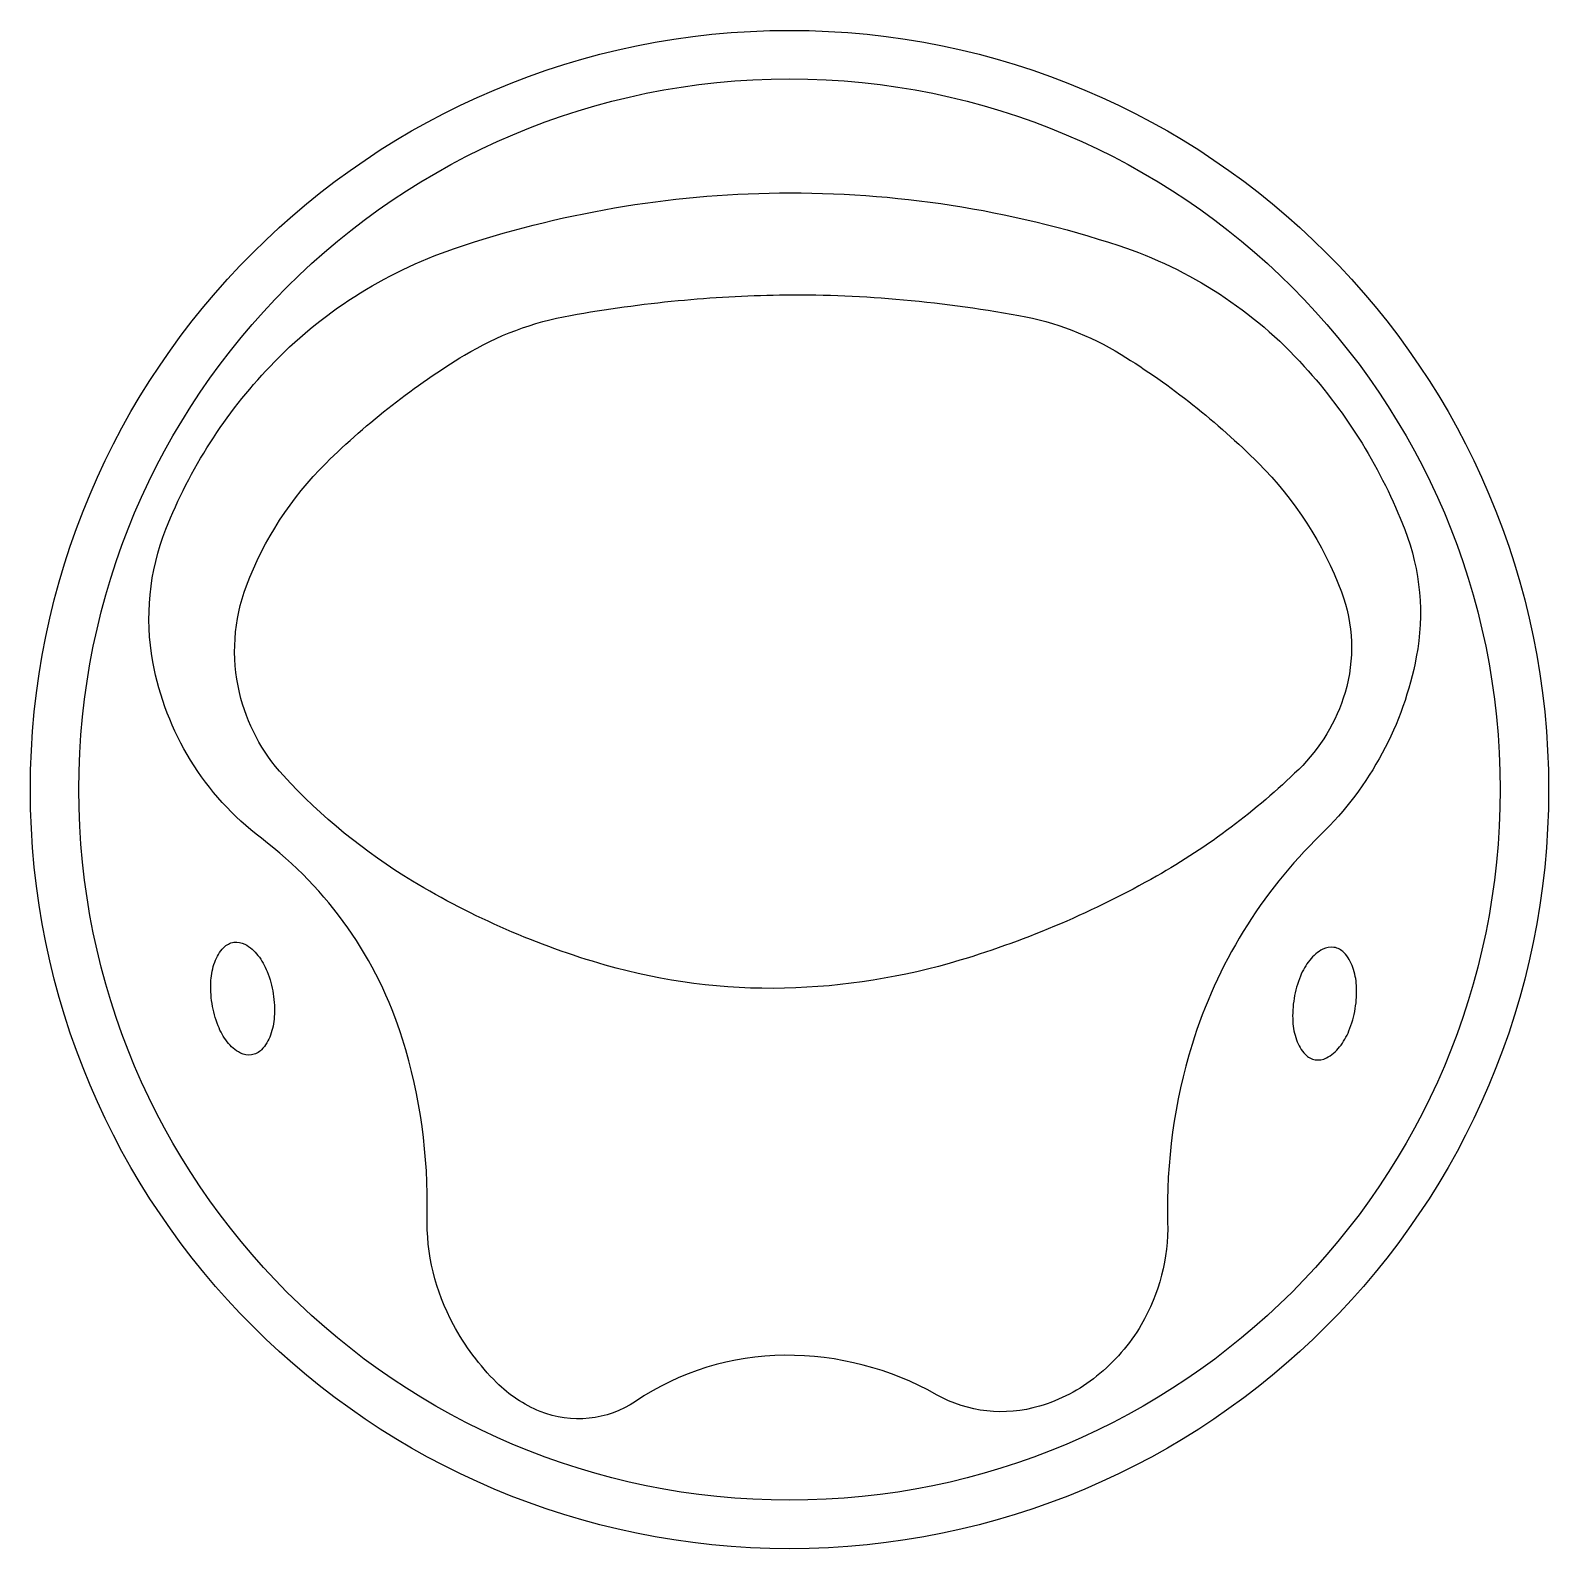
# Model space of a CAD drawing. Extents: x -0.74 to 0.76, y -0.74 to 0.76.
import ezdxf

# ---------------------------------------------------------------- set-up
doc = ezdxf.new("R2010")
doc.units = 0
doc.header["$MEASUREMENT"] = 0
doc.layers.get('0').update_dxf_attribs({"linetype": 'CONTINUOUS'})

msp = doc.modelspace()

# ---------------------------------------------------------------- linework, layer by layer
for points in [[(-0.5078, 0.4276, -0.1213), (-0.3263, 0.5438, -0.079287), (-0.0042, 0.599, -0.082803), (0.3312, 0.547, -0.129745), (0.5145, 0.4276, -0.092144), (0.6139, 0.2663, -0.139677), (0.6253, 0.1404, -0.154514), (0.5308, -0.0353, 0.125783), (0.4037, -0.2426, 0.081574), (0.3795, -0.4184, -0.140076), (0.3534, -0.5197, -0.091497), (0.3093, -0.5707, -0.096679), (0.2527, -0.6003, -0.203642), (0.1511, -0.5889, 0.130967), (0.0009, -0.5499, 0.147623), (-0.1465, -0.5955, -0.249554), (-0.2409, -0.6054, -0.100478), (-0.2838, -0.5769, -0.072159), (-0.3265, -0.5197, -0.130946), (-0.3525, -0.412, 0.081558), (-0.3768, -0.2375, 0.156523), (-0.5163, -0.0389, -0.187562), (-0.6236, 0.1354, -0.140512), (-0.6107, 0.2666, -0.095971)], [(-0.538, 0.1051, -0.148881), (-0.5311, 0.2106, -0.10774), (-0.4524, 0.3319, -0.059255), (-0.3154, 0.4387, -0.092438), (-0.2107, 0.478, -0.019435), (-0.1045, 0.4926, -0.02074), (-0.0042, 0.4982, -0.024834), (0.1108, 0.4941, -0.023262), (0.2325, 0.478, -0.094058), (0.3336, 0.4393, -0.058544), (0.4692, 0.3319, -0.106088), (0.5512, 0.2047, -0.163553), (0.5548, 0.1051, -0.128531), (0.509, 0.0292, -0.064103), (0.3685, -0.0763, -0.055824), (0.1741, -0.1595, -0.067403), (0.0009, -0.1871, -0.076133), (-0.1766, -0.1642, -0.06554), (-0.3668, -0.0813, -0.071591), (-0.4946, 0.0231, -0.128878)], [(-0.5651, -0.2022, -0.055445), (-0.5662, -0.1793, -0.06924), (-0.5625, -0.1614, -0.105837), (-0.5535, -0.1469, -0.164189), (-0.5436, -0.1417, -0.164189), (-0.5326, -0.1436, -0.105837), (-0.5197, -0.1547, -0.06924), (-0.5106, -0.1706, -0.055445), (-0.5046, -0.1926, -0.055445), (-0.5036, -0.2154, -0.06924), (-0.5073, -0.2334, -0.105837), (-0.5162, -0.2479, -0.164189), (-0.5261, -0.253, -0.164189), (-0.5371, -0.2512, -0.105837), (-0.5501, -0.2401, -0.06924), (-0.5591, -0.2242, -0.055445)], [(0.5649, -0.2073, 0.055445), (0.5661, -0.1845, 0.06924), (0.5626, -0.1665, 0.105837), (0.5538, -0.1519, 0.164189), (0.5439, -0.1467, 0.164189), (0.5329, -0.1485, 0.105837), (0.5199, -0.1594, 0.06924), (0.5107, -0.1752, 0.055445), (0.5045, -0.1972, 0.055445), (0.5032, -0.22, 0.06924), (0.5068, -0.238, 0.105837), (0.5156, -0.2526, 0.164189), (0.5254, -0.2578, 0.164189), (0.5364, -0.256, 0.105837), (0.5495, -0.2451, 0.06924), (0.5587, -0.2293, 0.055445)]]:
    msp.add_lwpolyline(points, format="xyb", close=True)
for radius in [0.7504, 0.7025]:
    msp.add_circle((0.0057, 0.0093), radius)

doc.saveas('drawing.dxf')
